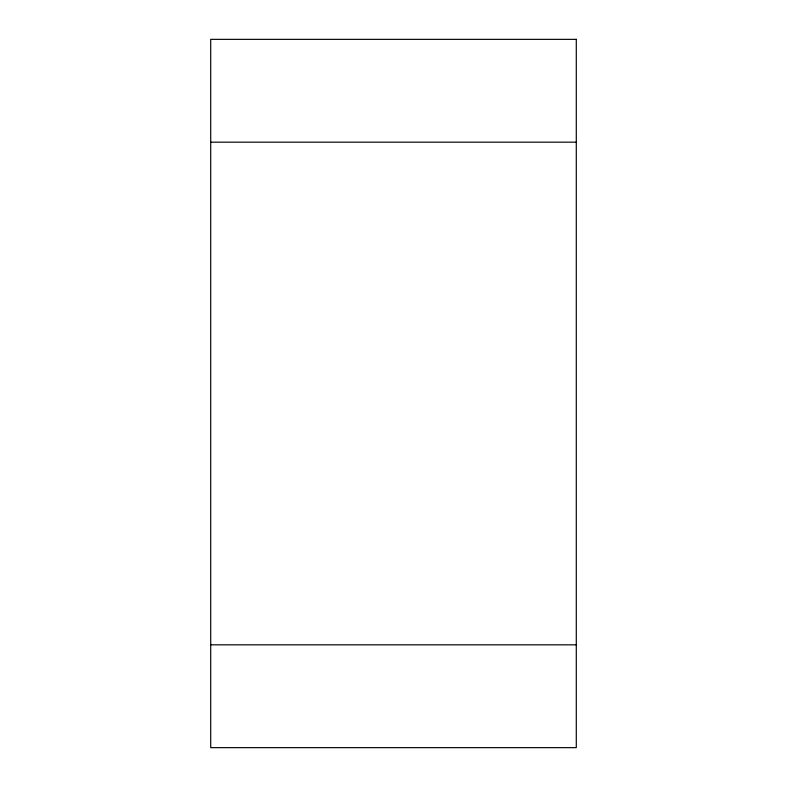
<?xml version="1.0" encoding="UTF-8"?>
<svg xmlns="http://www.w3.org/2000/svg" width="787" height="787" viewBox="0 0 787 787"><rect width="100%" height="100%" fill="white"/><g stroke="black" fill="none" stroke-linecap="round" stroke-linejoin="round"><path stroke-width="1.18" d="M210.709 142.172L576.291 142.172M210.709 644.828L576.291 644.828M576.291 39.35L210.709 39.35L210.709 747.65L576.291 747.65L576.291 39.35"/></g></svg>
